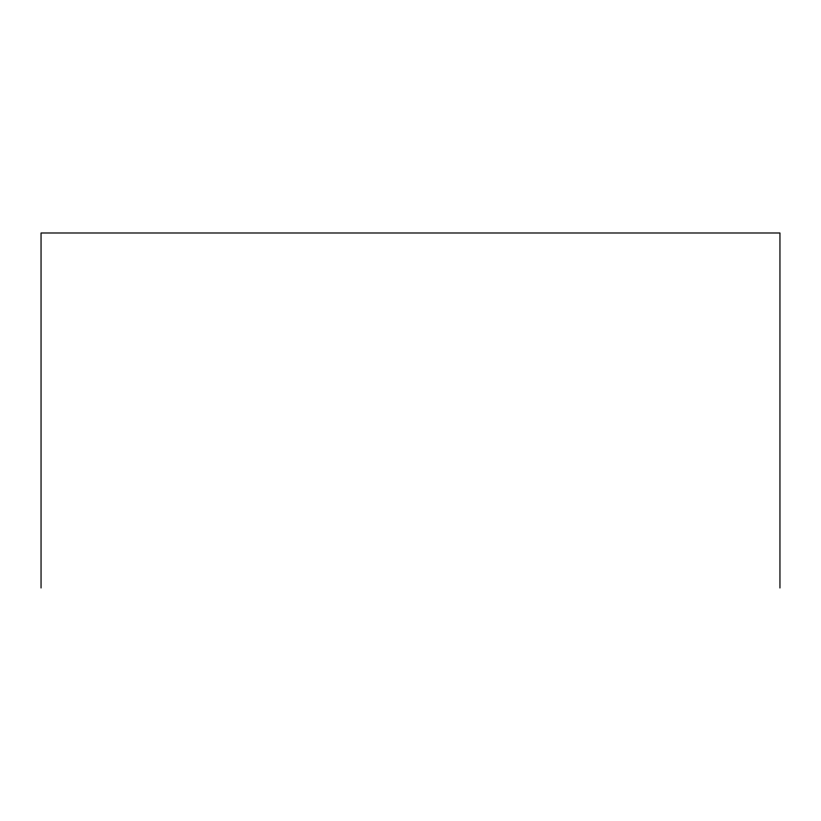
<?xml version="1.0" encoding="UTF-8"?>
<svg xmlns="http://www.w3.org/2000/svg" width="821" height="821" viewBox="0 0 821 821"><rect width="100%" height="100%" fill="white"/><g stroke="black" fill="none" stroke-linecap="round" stroke-linejoin="round"><path stroke-width="1.23" d="M779.95 588.01L779.95 232.99L41.05 232.99L41.05 588.01"/></g></svg>
